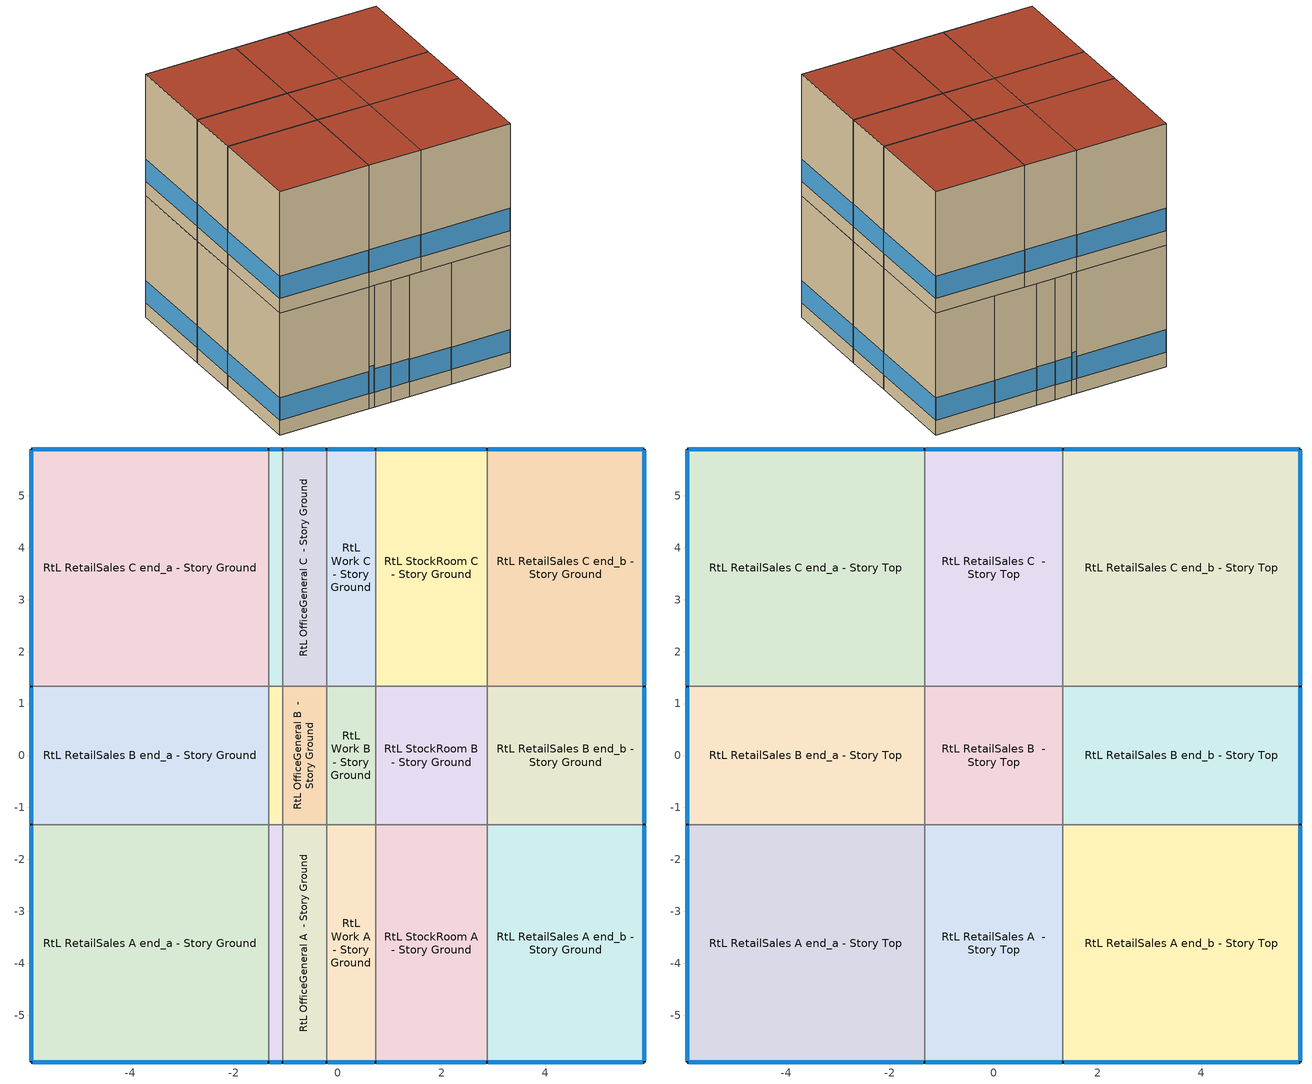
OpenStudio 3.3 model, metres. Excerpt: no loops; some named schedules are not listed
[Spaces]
RtL RetailSales A end_a - Story Ground
 floor ground (Foundation F 126 Perim 914 Area 209): -5.9,-5.9 -5.9,-1.33 -1.33,-1.33 -1.33,-5.9 z0
 wall outside: -5.9,-1.33 -5.9,-5.9 -1.33,-5.9 z0:6.25
 wall to RtL RetailSales B end_a - Story Ground: -1.33,-1.33 -5.9,-1.33 z0:6.25
 wall to RtL Kitchen A  - Story Ground: -1.33,-5.9 -1.33,-1.33 z0:6.25
 window: -5.9,-1.36 -5.9,-5.88 / -5.88,-5.9 -1.36,-5.9 z0.76:1.9
 ceiling adiabatic (DEER Uncarpeted 4in Slab Floor): -1.33,-5.9 -1.33,-1.33 -5.9,-1.33 -5.9,-5.9 z6.25
RtL RetailSales B end_a - Story Ground
 floor ground (Foundation F 126 Perim 266 Area 1217): -5.9,-1.33 -5.9,1.33 -1.33,1.33 -1.33,-1.33 z0
 wall outside: -5.9,1.33 -5.9,-1.33 z0:6.25
 wall to RtL RetailSales C end_a - Story Ground: -1.33,1.33 -5.9,1.33 z0:6.25
 wall to RtL Kitchen B  - Story Ground: -1.33,-1.33 -1.33,1.33 z0:6.25
 window: -5.9,1.31 -5.9,-1.31 z0.76:1.91
 ceiling adiabatic (DEER Uncarpeted 4in Slab Floor): -1.33,-1.33 -1.33,1.33 -5.9,1.33 -5.9,-1.33 z6.25
RtL RetailSales C end_a - Story Ground
 floor ground (Foundation F 126 Perim 914 Area 209): -5.9,1.33 -5.9,5.9 -1.33,5.9 -1.33,1.33 z0
 wall outside: -1.33,5.9 -5.9,5.9 -5.9,1.33 z0:6.25
 wall to RtL Kitchen C  - Story Ground: -1.33,1.33 -1.33,5.9 z0:6.25
 window: -5.9,5.88 -5.9,1.36 / -1.36,5.9 -5.88,5.9 z0.76:1.9
 ceiling adiabatic (DEER Uncarpeted 4in Slab Floor): -1.33,1.33 -1.33,5.9 -5.9,5.9 -5.9,1.33 z6.25
RtL Kitchen A  - Story Ground
 floor ground (Foundation F 126 Perim 027 Area 122): -1.33,-5.9 -1.33,-1.33 -1.06,-1.33 -1.06,-5.9 z0
 wall outside: -1.33,-5.9 -1.06,-5.9 z0:6.25
 wall to RtL Kitchen B  - Story Ground: -1.06,-1.33 -1.33,-1.33 z0:6.25
 wall to RtL OfficeGeneral A  - Story Ground: -1.06,-5.9 -1.06,-1.33 z0:6.25
 window: -1.31,-5.9 -1.09,-5.9 z0.76:2.15
 ceiling adiabatic (DEER Uncarpeted 4in Slab Floor): -1.06,-5.9 -1.06,-1.33 -1.33,-1.33 -1.33,-5.9 z6.25
RtL Kitchen B  - Story Ground
 floor ground (Foundation F 126 Perim 00 Area 071): -1.33,-1.33 -1.33,1.33 -1.06,1.33 -1.06,-1.33 z0
 wall to RtL Kitchen C  - Story Ground: -1.06,1.33 -1.33,1.33 z0:6.25
 wall to RtL OfficeGeneral B  - Story Ground: -1.06,-1.33 -1.06,1.33 z0:6.25
 ceiling adiabatic (DEER Uncarpeted 4in Slab Floor): -1.06,-1.33 -1.06,1.33 -1.33,1.33 -1.33,-1.33 z6.25
RtL Kitchen C  - Story Ground
 floor ground (Foundation F 126 Perim 027 Area 122): -1.33,1.33 -1.33,5.9 -1.06,5.9 -1.06,1.33 z0
 wall outside: -1.06,5.9 -1.33,5.9 z0:6.25
 wall to RtL OfficeGeneral C  - Story Ground: -1.06,1.33 -1.06,5.9 z0:6.25
 window: -1.09,5.9 -1.31,5.9 z0.76:2.15
 ceiling adiabatic (DEER Uncarpeted 4in Slab Floor): -1.06,1.33 -1.06,5.9 -1.33,5.9 -1.33,1.33 z6.25
RtL OfficeGeneral A  - Story Ground
 floor ground (Foundation F 126 Perim 085 Area 387): -1.06,-5.9 -1.06,-1.33 -0.22,-1.33 -0.22,-5.9 z0
 wall outside: -1.06,-5.9 -0.22,-5.9 z0:6.25
 wall to RtL OfficeGeneral B  - Story Ground: -0.22,-1.33 -1.06,-1.33 z0:6.25
 wall to RtL Work A  - Story Ground: -0.22,-5.9 -0.22,-1.33 z0:6.25
 window: -1.04,-5.9 -0.24,-5.9 z0.76:1.96
 ceiling adiabatic (DEER Uncarpeted 4in Slab Floor): -0.22,-5.9 -0.22,-1.33 -1.06,-1.33 -1.06,-5.9 z6.25
RtL OfficeGeneral B  - Story Ground
 floor ground (Foundation F 126 Perim 00 Area 226): -1.06,-1.33 -1.06,1.33 -0.22,1.33 -0.22,-1.33 z0
 wall to RtL OfficeGeneral C  - Story Ground: -0.22,1.33 -1.06,1.33 z0:6.25
 wall to RtL Work B  - Story Ground: -0.22,-1.33 -0.22,1.33 z0:6.25
 ceiling adiabatic (DEER Uncarpeted 4in Slab Floor): -0.22,-1.33 -0.22,1.33 -1.06,1.33 -1.06,-1.33 z6.25
RtL OfficeGeneral C  - Story Ground
 floor ground (Foundation F 126 Perim 085 Area 387): -1.06,1.33 -1.06,5.9 -0.22,5.9 -0.22,1.33 z0
 wall outside: -0.22,5.9 -1.06,5.9 z0:6.25
 wall to RtL Work C  - Story Ground: -0.22,1.33 -0.22,5.9 z0:6.25
 window: -0.24,5.9 -1.04,5.9 z0.76:1.96
 ceiling adiabatic (DEER Uncarpeted 4in Slab Floor): -0.22,1.33 -0.22,5.9 -1.06,5.9 -1.06,1.33 z6.25
RtL Work A  - Story Ground
 floor ground (Foundation F 126 Perim 094 Area 432): -0.22,-5.9 -0.22,-1.33 0.73,-1.33 0.73,-5.9 z0
 wall outside: -0.22,-5.9 0.73,-5.9 z0:6.25
 wall to RtL Work B  - Story Ground: 0.73,-1.33 -0.22,-1.33 z0:6.25
 wall to RtL StockRoom A  - Story Ground: 0.73,-5.9 0.73,-1.33 z0:6.25
 window: -0.19,-5.9 0.7,-5.9 z0.76:1.95
 ceiling adiabatic (DEER Uncarpeted 4in Slab Floor): 0.73,-5.9 0.73,-1.33 -0.22,-1.33 -0.22,-5.9 z6.25
RtL Work B  - Story Ground
 floor ground (Foundation F 126 Perim 00 Area 251): -0.22,-1.33 -0.22,1.33 0.73,1.33 0.73,-1.33 z0
 wall to RtL Work C  - Story Ground: 0.73,1.33 -0.22,1.33 z0:6.25
 wall to RtL StockRoom B  - Story Ground: 0.73,-1.33 0.73,1.33 z0:6.25
 ceiling adiabatic (DEER Uncarpeted 4in Slab Floor): 0.73,-1.33 0.73,1.33 -0.22,1.33 -0.22,-1.33 z6.25
RtL Work C  - Story Ground
 floor ground (Foundation F 126 Perim 094 Area 432): -0.22,1.33 -0.22,5.9 0.73,5.9 0.73,1.33 z0
 wall outside: 0.73,5.9 -0.22,5.9 z0:6.25
 wall to RtL StockRoom C  - Story Ground: 0.73,1.33 0.73,5.9 z0:6.25
 window: 0.7,5.9 -0.19,5.9 z0.76:1.95
 ceiling adiabatic (DEER Uncarpeted 4in Slab Floor): 0.73,1.33 0.73,5.9 -0.22,5.9 -0.22,1.33 z6.25
RtL StockRoom A  - Story Ground
 floor ground (Foundation F 126 Perim 215 Area 982): 0.73,-5.9 0.73,-1.33 2.88,-1.33 2.88,-5.9 z0
 wall outside: 0.73,-5.9 2.88,-5.9 z0:6.25
 wall to RtL StockRoom B  - Story Ground: 2.88,-1.33 0.73,-1.33 z0:6.25
 wall to RtL RetailSales A end_b - Story Ground: 2.88,-5.9 2.88,-1.33 z0:6.25
 window: 0.75,-5.9 2.85,-5.9 z0.76:1.91
 ceiling adiabatic (DEER Uncarpeted 4in Slab Floor): 2.88,-5.9 2.88,-1.33 0.73,-1.33 0.73,-5.9 z6.25
RtL StockRoom B  - Story Ground
 floor ground (Foundation F 126 Perim 00 Area 572): 0.73,-1.33 0.73,1.33 2.88,1.33 2.88,-1.33 z0
 wall to RtL StockRoom C  - Story Ground: 2.88,1.33 0.73,1.33 z0:6.25
 wall to RtL RetailSales B end_b - Story Ground: 2.88,-1.33 2.88,1.33 z0:6.25
 ceiling adiabatic (DEER Uncarpeted 4in Slab Floor): 2.88,-1.33 2.88,1.33 0.73,1.33 0.73,-1.33 z6.25
RtL StockRoom C  - Story Ground
 floor ground (Foundation F 126 Perim 215 Area 982): 0.73,1.33 0.73,5.9 2.88,5.9 2.88,1.33 z0
 wall outside: 2.88,5.9 0.73,5.9 z0:6.25
 wall to RtL RetailSales C end_b - Story Ground: 2.88,1.33 2.88,5.9 z0:6.25
 window: 2.85,5.9 0.75,5.9 z0.76:1.91
 ceiling adiabatic (DEER Uncarpeted 4in Slab Floor): 2.88,1.33 2.88,5.9 0.73,5.9 0.73,1.33 z6.25
RtL RetailSales A end_b - Story Ground
 floor ground (Foundation F 126 Perim 76 Area 1383): 2.88,-5.9 2.88,-1.33 5.9,-1.33 5.9,-5.9 z0
 wall outside: 2.88,-5.9 5.9,-5.9 5.9,-1.33 z0:6.25
 wall to RtL RetailSales B end_b - Story Ground: 5.9,-1.33 2.88,-1.33 z0:6.25
 window: 2.9,-5.9 5.88,-5.9 z0.76:1.91; 5.9,-5.88 5.9,-1.36 z0.76:1.9
 ceiling adiabatic (DEER Uncarpeted 4in Slab Floor): 5.9,-5.9 5.9,-1.33 2.88,-1.33 2.88,-5.9 z6.25
RtL RetailSales B end_b - Story Ground
 floor ground (Foundation F 126 Perim 266 Area 805): 2.88,-1.33 2.88,1.33 5.9,1.33 5.9,-1.33 z0
 wall outside: 5.9,-1.33 5.9,1.33 z0:6.25
 wall to RtL RetailSales C end_b - Story Ground: 5.9,1.33 2.88,1.33 z0:6.25
 window: 5.9,-1.31 5.9,1.31 z0.76:1.91
 ceiling adiabatic (DEER Uncarpeted 4in Slab Floor): 5.9,-1.33 5.9,1.33 2.88,1.33 2.88,-1.33 z6.25
RtL RetailSales C end_b - Story Ground
 floor ground (Foundation F 126 Perim 76 Area 1383): 2.88,1.33 2.88,5.9 5.9,5.9 5.9,1.33 z0
 wall outside: 5.9,1.33 5.9,5.9 2.88,5.9 z0:6.25
 window: 5.88,5.9 2.9,5.9 z0.76:1.91; 5.9,1.36 5.9,5.88 z0.76:1.9
 ceiling adiabatic (DEER Uncarpeted 4in Slab Floor): 5.9,1.33 5.9,5.9 2.88,5.9 2.88,1.33 z6.25
RtL RetailSales A end_a - Story Top
 floor adiabatic (DEER Uncarpeted 4in Slab Floor): -5.9,-5.9 -5.9,-1.33 -1.33,-1.33 -1.33,-5.9 z6.25
 wall outside: -5.9,-1.33 -5.9,-5.9 -1.33,-5.9 z6.25:12.5
 wall to RtL RetailSales B end_a - Story Top: -1.33,-1.33 -5.9,-1.33 z6.25:12.5
 wall to RtL RetailSales A  - Story Top: -1.33,-5.9 -1.33,-1.33 z6.25:12.5
 window: -5.9,-1.36 -5.9,-5.88 / -5.88,-5.9 -1.36,-5.9 z7.01:8.15
 roof outside: -1.33,-5.9 -1.33,-1.33 -5.9,-1.33 -5.9,-5.9 z12.5
RtL RetailSales B end_a - Story Top
 floor adiabatic (DEER Uncarpeted 4in Slab Floor): -5.9,-1.33 -5.9,1.33 -1.33,1.33 -1.33,-1.33 z6.25
 wall outside: -5.9,1.33 -5.9,-1.33 z6.25:12.5
 wall to RtL RetailSales C end_a - Story Top: -1.33,1.33 -5.9,1.33 z6.25:12.5
 wall to RtL RetailSales B  - Story Top: -1.33,-1.33 -1.33,1.33 z6.25:12.5
 window: -5.9,1.31 -5.9,-1.31 z7.01:8.16
 roof outside: -1.33,-1.33 -1.33,1.33 -5.9,1.33 -5.9,-1.33 z12.5
RtL RetailSales C end_a - Story Top
 floor adiabatic (DEER Uncarpeted 4in Slab Floor): -5.9,1.33 -5.9,5.9 -1.33,5.9 -1.33,1.33 z6.25
 wall outside: -1.33,5.9 -5.9,5.9 -5.9,1.33 z6.25:12.5
 wall to RtL RetailSales C  - Story Top: -1.33,1.33 -1.33,5.9 z6.25:12.5
 window: -5.9,5.88 -5.9,1.36 / -1.36,5.9 -5.88,5.9 z7.01:8.15
 roof outside: -1.33,1.33 -1.33,5.9 -5.9,5.9 -5.9,1.33 z12.5
RtL RetailSales A  - Story Top
 floor adiabatic (DEER Uncarpeted 4in Slab Floor): -1.33,-5.9 -1.33,-1.33 1.33,-1.33 1.33,-5.9 z6.25
 wall outside: -1.33,-5.9 1.33,-5.9 z6.25:12.5
 wall to RtL RetailSales B  - Story Top: 1.33,-1.33 -1.33,-1.33 z6.25:12.5
 wall to RtL RetailSales A end_b - Story Top: 1.33,-5.9 1.33,-1.33 z6.25:12.5
 window: -1.31,-5.9 1.31,-5.9 z7.01:8.16
 roof outside: 1.33,-5.9 1.33,-1.33 -1.33,-1.33 -1.33,-5.9 z12.5
RtL RetailSales B  - Story Top
 floor adiabatic (DEER Uncarpeted 4in Slab Floor): -1.33,-1.33 -1.33,1.33 1.33,1.33 1.33,-1.33 z6.25
 wall to RtL RetailSales C  - Story Top: 1.33,1.33 -1.33,1.33 z6.25:12.5
 wall to RtL RetailSales B end_b - Story Top: 1.33,-1.33 1.33,1.33 z6.25:12.5
 roof outside: 1.33,-1.33 1.33,1.33 -1.33,1.33 -1.33,-1.33 z12.5
RtL RetailSales C  - Story Top
 floor adiabatic (DEER Uncarpeted 4in Slab Floor): -1.33,1.33 -1.33,5.9 1.33,5.9 1.33,1.33 z6.25
 wall outside: 1.33,5.9 -1.33,5.9 z6.25:12.5
 wall to RtL RetailSales C end_b - Story Top: 1.33,1.33 1.33,5.9 z6.25:12.5
 window: 1.31,5.9 -1.31,5.9 z7.01:8.16
 roof outside: 1.33,1.33 1.33,5.9 -1.33,5.9 -1.33,1.33 z12.5
RtL RetailSales A end_b - Story Top
 floor adiabatic (DEER Uncarpeted 4in Slab Floor): 1.33,-5.9 1.33,-1.33 5.9,-1.33 5.9,-5.9 z6.25
 wall outside: 1.33,-5.9 5.9,-5.9 5.9,-1.33 z6.25:12.5
 wall to RtL RetailSales B end_b - Story Top: 5.9,-1.33 1.33,-1.33 z6.25:12.5
 window: 5.9,-5.88 5.9,-1.36 / 1.36,-5.9 5.88,-5.9 z7.01:8.15
 roof outside: 5.9,-5.9 5.9,-1.33 1.33,-1.33 1.33,-5.9 z12.5
RtL RetailSales B end_b - Story Top
 floor adiabatic (DEER Uncarpeted 4in Slab Floor): 1.33,-1.33 1.33,1.33 5.9,1.33 5.9,-1.33 z6.25
 wall outside: 5.9,-1.33 5.9,1.33 z6.25:12.5
 wall to RtL RetailSales C end_b - Story Top: 5.9,1.33 1.33,1.33 z6.25:12.5
 window: 5.9,-1.31 5.9,1.31 z7.01:8.16
 roof outside: 5.9,-1.33 5.9,1.33 1.33,1.33 1.33,-1.33 z12.5
RtL RetailSales C end_b - Story Top
 floor adiabatic (DEER Uncarpeted 4in Slab Floor): 1.33,1.33 1.33,5.9 5.9,5.9 5.9,1.33 z6.25
 wall outside: 5.9,1.33 5.9,5.9 1.33,5.9 z6.25:12.5
 window: 5.88,5.9 1.36,5.9 / 5.9,1.36 5.9,5.88 z7.01:8.15
 roof outside: 5.9,1.33 5.9,5.9 1.33,5.9 1.33,1.33 z12.5
[Site]
Fullerton Municipal_CA_USA: Latitude {deg}=33.87; Longitude {deg}=-117.98; Time Zone {hr}=-8; Elevation {m}=29; Terrain=City
[Site:WaterMainsTemperature]
Calculation Method=Correlation; Annual Average Outdoor Air Temperature {C}=19.1133; Maximum Difference In Monthly Average Outdoor Air Temperatures {deltaC}=11.61
[SizingPeriod:DesignDay] Daily Dry-Bulb Temperature Range {deltaC}=10.7; Barometric Pressure {Pa}=100977; Wind Speed {m/s}=3; Wind Direction {deg}=200; Sky Clearness=0; Rain Indicator=No; Snow Indicator=No; Day of Month=21; Month=8; Day Type=SummerDesignDay; Daylight Saving Time Indicator=No; Dry-Bulb Temperature Range Modifier Type=DefaultMultipliers; Solar Model Indicator=ASHRAETau; ASHRAE Clear Sky Optical Depth for Beam Irradiance=0.361; ASHRAE Clear Sky Optical Depth for Diffuse Irradiance=2.428
Name | Maximum Dry-Bulb Temperature {C} | Humidity Condition Type | Wetbulb or DewPoint at Maximum Dry-Bulb {C}
Fullerton Municipal Ann Clg .4% Condns DB=>MWB 1 | 34.1 | Wetbulb | 19.4
Fullerton Municipal Ann Clg .4% Condns WB=>MDB 1 | 30.3 | Wetbulb | 22.4
Fullerton Municipal Ann Clg 1% Condns DB=>MWB 1 | 32.6 | Wetbulb | 19.3
Fullerton Municipal Ann Clg 2% Condns DP=>MDB 1 | 23.9 | Dewpoint | 17.9
[ClimateZones]
Climate Zone Institution Name 1=CEC; Climate Zone Document Name 1=California Climate Zone Descriptions; Climate Zone Document Year 1=1995; Climate Zone Value 1=8
[Building]
ComStock DEER Pre-1975|RtL: Default Construction Set=ComStock DEER Pre-1975 - RtL - CEC T24-CEC8; Default Schedule Set=Building Default Schedule Set; Standards Building Type=RtL
[Site:GroundTemperature:FCfactorMethod]
January Ground Temperature {C}=18.9; February Ground Temperature {C}=14.6; March Ground Temperature {C}=13.3; April Ground Temperature {C}=13.7; May Ground Temperature {C}=14.6; June Ground Temperature {C}=14.8; July Ground Temperature {C}=15.3; August Ground Temperature {C}=18; September Ground Temperature {C}=19.9; October Ground Temperature {C}=21.8; November Ground Temperature {C}=22.3; December Ground Temperature {C}=22.2
[Construction:FfactorGroundFloor] F-Factor {W/m-K}=1.26344
Name | Area {m2} | PerimeterExposed {m}
Foundation F 126 Perim 094 Area 432 | 4.31731 | 0.944294
Foundation F 126 Perim 085 Area 387 | 3.87479 | 0.847504
Foundation F 126 Perim 027 Area 122 | 1.21964 | 0.266763
Foundation F 126 Perim 76 Area 1383 | 13.835 | 7.59802
Foundation F 126 Perim 266 Area 1217 | 12.1654 | 2.66085
Foundation F 126 Perim 00 Area 071 | 0.709817 | 0
Foundation F 126 Perim 914 Area 209 | 20.9032 | 9.144
Foundation F 126 Perim 215 Area 982 | 9.82188 | 2.14827
Foundation F 126 Perim 00 Area 572 | 5.71623 | 0
Foundation F 126 Perim 266 Area 805 | 8.05181 | 2.66085
Foundation F 126 Perim 00 Area 226 | 2.25508 | 0
Foundation F 126 Perim 00 Area 251 | 2.51263 | 0
[DefaultConstructionSet]
ComStock DEER Pre-1975 - RtL - CEC T24-CEC8: Default Exterior Surface Constructions=Default Surface Constructions 1; Default Interior Surface Constructions=Default Surface Constructions 2; Default Ground Contact Surface Constructions=Default Surface Constructions 3; Default Exterior SubSurface Constructions=Default Sub Surface Constructions 1; Default Interior SubSurface Constructions=Default Sub Surface Constructions 2; Interior Partition Construction=Typical Interior Partition
[DefaultSurfaceConstructions]
Name | Floor Construction | Wall Construction | Roof Ceiling Construction
Default Surface Constructions 1 | DEER Uncarpeted 6in Slab Floor | DEER Insulated Wood Framed Exterior Wall R-8.03 | DEER Metal Framed Roof R-15.77
Default Surface Constructions 2 | DEER Uncarpeted 4in Slab Floor | Typical Interior Wall | DEER Uncarpeted 4in Slab Floor
Default Surface Constructions 3 | DEER Carpeted 6in Slab Floor | Typical Uninsulated Basement Mass Wall
[Construction]
DEER Uncarpeted 6in Slab Floor: Typical Insulation R-1.73, 6 in. Normalweight Concrete Floor
DEER Metal Framed Roof R-15.77: Roof Membrane, Typical Insulation R-15.27, Metal Roof Surface
DEER Uncarpeted 4in Slab Floor: Typical Insulation R-6.53, 4 in. Normalweight Concrete Floor
Typical Interior Wall: G01 13mm gypsum board, G01 13mm gypsum board
DEER Carpeted 6in Slab Floor: 6 in. Normalweight Concrete Floor, Typical Carpet Pad
Typical Uninsulated Basement Mass Wall: 8 in. Concrete Block Basement Wall
DEER Metal Framed Window SHGC 0.82: Simple Glazing SHGC 0.82
DEER Metal Framed Window SHGC 0.82 1: Simple Glazing SHGC 0.82 1
Typical Uninsulated Swinging Door: Typical Insulation R-6.53
U 0.98 SHGC 0.68 Sgl Ref-B-H Clr 6mm: REF B CLEAR HI 6MM
Typical Insulated Metal Door: F08 Metal surface, Typical Insulation R-6.53
DEER Skylight U-1.31 SHGC 0.61: Simple Glazing U-1.23 SHGC 0.61
Typical Interior Window: Clear 3mm
Typical Interior Door; Typical Interior Partition: G05 25mm wood
DEER Insulated Wood Framed Exterior Wall R-8.03: 25mm Stucco, 5/8 in. Gypsum Board, Typical Insulation R-6.53, 5/8 in. Gypsum Board
[Material:NoMass] Roughness=Smooth; Thermal Absorptance=0.9; Solar Absorptance=0.7
Name | Thermal Resistance {m2-K/W} | Visible Absorptance
Typical Insulation R-1.73 | 0.305336 | 0.7
Typical Insulation R-15.27 | 2.68843 | 0.7
Typical Insulation R-6.53 | 1.14944 | 0.7
Typical Carpet Pad | 0.21648 | 0.8
[Material] Thermal Absorptance=0.9
Name | Roughness | Thickness {m} | Conductivity {W/m-K} | Density {kg/m3} | Specific Heat {J/kg-K} | Solar Absorptance | Visible Absorptance
6 in. Normalweight Concrete Floor | MediumRough | 0.1524 | 2.31 | 2322 | 832 | 0.7 | 0.7
Roof Membrane | VeryRough | 0.0095 | 0.16 | 1121.29 | 1460 | 0.7 | 0.7
Metal Roof Surface; F08 Metal surface | Smooth | 0.0008 | 45.28 | 7824 | 500 | 0.7 | 0.7
4 in. Normalweight Concrete Floor | MediumRough | 0.1016 | 2.31 | 2322 | 832 | 0.7 | 0.7
G01 13mm gypsum board | Smooth | 0.0127 | 0.160031 | 800.001 | 1090.73 | 0.7 | 0.5
8 in. Concrete Block Basement Wall | MediumRough | 0.2032 | 1.326 | 1842 | 912 | 0.7 | 0.7
G05 25mm wood | MediumSmooth | 0.0254 | 0.15 | 608 | 1630 | 0.5 | 0.5
25mm Stucco | Smooth | 0.0254 | 0.72 | 1856 | 840 | 0.7 | 0.7
5/8 in. Gypsum Board | MediumSmooth | 0.0159 | 0.16 | 800 | 1090 | 0.7 | 0.7
[DefaultSubSurfaceConstructions]
Name | Fixed Window Construction | Operable Window Construction | Door Construction | Glass Door Construction | Overhead Door Construction | Skylight Construction | Tubular Daylight Dome Construction | Tubular Daylight Diffuser Construction
Default Sub Surface Constructions 1 | DEER Metal Framed Window SHGC 0.82 | DEER Metal Framed Window SHGC 0.82 1 | Typical Uninsulated Swinging Door | U 0.98 SHGC 0.68 Sgl Ref-B-H Clr 6mm | Typical Insulated Metal Door | DEER Skylight U-1.31 SHGC 0.61 | Typical Interior Window | Typical Interior Window
Default Sub Surface Constructions 2 | Typical Interior Window | Typical Interior Window | Typical Interior Door
[WindowMaterial:SimpleGlazingSystem] Visible Transmittance=0.25
Name | U-Factor {W/m2-K} | Solar Heat Gain Coefficient
Simple Glazing SHGC 0.82; Simple Glazing SHGC 0.82 1 | 6.98426 | 0.82
Simple Glazing U-1.23 SHGC 0.61 | 7 | 0.61
[WindowMaterial:Glazing] Optical Data Type=SpectralAverage; Infrared Transmittance at Normal Incidence=0; Front Side Infrared Hemispherical Emissivity=0.84; Conductivity {W/m-K}=0.9; Dirt Correction Factor for Solar and Visible Transmittance=1; Solar Diffusing=No
Name | Thickness {m} | Solar Transmittance at Normal Incidence | Front Side Solar Reflectance at Normal Incidence | Back Side Solar Reflectance at Normal Incidence | Visible Transmittance at Normal Incidence | Front Side Visible Reflectance at Normal Incidence | Back Side Visible Reflectance at Normal Incidence | Back Side Infrared Hemispherical Emissivity
REF B CLEAR HI 6MM | 0.006 | 0.24 | 0.16 | 0.32 | 0.3 | 0.16 | 0.29 | 0.6
Clear 3mm | 0.003 | 0.837 | 0.075 | 0.075 | 0.898 | 0.081 | 0.081 | 0.84
[SpaceType] Standards Building Type=RtL
Name | Default Schedule Set | Design Specification Outdoor Air Object | Standards Space Type
RtL Kitchen - ComStock DEER Pre-1975 | RtL Kitchen Schedule Set | RtL Kitchen Ventilation | Kitchen
RtL OfficeGeneral - ComStock DEER Pre-1975 | RtL OfficeGeneral Schedule Set | RtL OfficeGeneral Ventilation | OfficeGeneral
RtL Work - ComStock DEER Pre-1975 | RtL Work Schedule Set | RtL Work Ventilation | Work
RtL StockRoom - ComStock DEER Pre-1975 | RtL StockRoom Schedule Set | RtL StockRoom Ventilation | StockRoom
RtL RetailSales - ComStock DEER Pre-1975 | RtL RetailSales Schedule Set | RtL RetailSales Ventilation | RetailSales
[BuildingStory] Nominal Floor to Floor Height {m}=6.2484
Name | Nominal Z Coordinate {m}
Story Ground | 0
Story Top | 6.2484
[Space]
Name | Space Type | Building Story | Thermal Zone
RtL RetailSales A end_a - Story Ground | RtL RetailSales - ComStock DEER Pre-1975 | Story Ground | Zone RtL RetailSales A end_a - Story Ground
RtL RetailSales B end_a - Story Ground | RtL RetailSales - ComStock DEER Pre-1975 | Story Ground | Zone RtL RetailSales B end_a - Story Ground
RtL RetailSales C end_a - Story Ground | RtL RetailSales - ComStock DEER Pre-1975 | Story Ground | Zone RtL RetailSales C end_a - Story Ground
RtL Kitchen A  - Story Ground | RtL Kitchen - ComStock DEER Pre-1975 | Story Ground | Zone RtL Kitchen A  - Story Ground
RtL Kitchen B  - Story Ground | RtL Kitchen - ComStock DEER Pre-1975 | Story Ground | Zone RtL Kitchen B  - Story Ground
RtL Kitchen C  - Story Ground | RtL Kitchen - ComStock DEER Pre-1975 | Story Ground | Zone RtL Kitchen C  - Story Ground
RtL OfficeGeneral A  - Story Ground | RtL OfficeGeneral - ComStock DEER Pre-1975 | Story Ground | Zone RtL OfficeGeneral A  - Story Ground
RtL OfficeGeneral B  - Story Ground | RtL OfficeGeneral - ComStock DEER Pre-1975 | Story Ground | Zone RtL OfficeGeneral B  - Story Ground
RtL OfficeGeneral C  - Story Ground | RtL OfficeGeneral - ComStock DEER Pre-1975 | Story Ground | Zone RtL OfficeGeneral C  - Story Ground
RtL Work A  - Story Ground | RtL Work - ComStock DEER Pre-1975 | Story Ground | Zone RtL Work A  - Story Ground
RtL Work B  - Story Ground | RtL Work - ComStock DEER Pre-1975 | Story Ground | Zone RtL Work B  - Story Ground
RtL Work C  - Story Ground | RtL Work - ComStock DEER Pre-1975 | Story Ground | Zone RtL Work C  - Story Ground
RtL StockRoom A  - Story Ground | RtL StockRoom - ComStock DEER Pre-1975 | Story Ground | Zone RtL StockRoom A  - Story Ground
RtL StockRoom B  - Story Ground | RtL StockRoom - ComStock DEER Pre-1975 | Story Ground | Zone RtL StockRoom B  - Story Ground
RtL StockRoom C  - Story Ground | RtL StockRoom - ComStock DEER Pre-1975 | Story Ground | Zone RtL StockRoom C  - Story Ground
RtL RetailSales A end_b - Story Ground | RtL RetailSales - ComStock DEER Pre-1975 | Story Ground | Zone RtL RetailSales A end_b - Story Ground
RtL RetailSales B end_b - Story Ground | RtL RetailSales - ComStock DEER Pre-1975 | Story Ground | Zone RtL RetailSales B end_b - Story Ground
RtL RetailSales C end_b - Story Ground | RtL RetailSales - ComStock DEER Pre-1975 | Story Ground | Zone RtL RetailSales C end_b - Story Ground
RtL RetailSales A end_a - Story Top | RtL RetailSales - ComStock DEER Pre-1975 | Story Top | Zone RtL RetailSales A end_a - Story Top
RtL RetailSales B end_a - Story Top | RtL RetailSales - ComStock DEER Pre-1975 | Story Top | Zone RtL RetailSales B end_a - Story Top
RtL RetailSales C end_a - Story Top | RtL RetailSales - ComStock DEER Pre-1975 | Story Top | Zone RtL RetailSales C end_a - Story Top
RtL RetailSales A  - Story Top | RtL RetailSales - ComStock DEER Pre-1975 | Story Top | Zone RtL RetailSales A  - Story Top
RtL RetailSales B  - Story Top | RtL RetailSales - ComStock DEER Pre-1975 | Story Top | Zone RtL RetailSales B  - Story Top
RtL RetailSales C  - Story Top | RtL RetailSales - ComStock DEER Pre-1975 | Story Top | Zone RtL RetailSales C  - Story Top
RtL RetailSales A end_b - Story Top | RtL RetailSales - ComStock DEER Pre-1975 | Story Top | Zone RtL RetailSales A end_b - Story Top
RtL RetailSales B end_b - Story Top | RtL RetailSales - ComStock DEER Pre-1975 | Story Top | Zone RtL RetailSales B end_b - Story Top
RtL RetailSales C end_b - Story Top | RtL RetailSales - ComStock DEER Pre-1975 | Story Top | Zone RtL RetailSales C end_b - Story Top
[ThermalZone] Multiplier=1; Use Ideal Air Loads=No
Name | Thermostat
Zone RtL RetailSales A end_a - Story Ground | RtL RetailSales - ComStock DEER Pre-1975 Thermostat 1
Zone RtL RetailSales B end_a - Story Ground | RtL RetailSales - ComStock DEER Pre-1975 Thermostat 6
Zone RtL RetailSales C end_a - Story Ground | RtL RetailSales - ComStock DEER Pre-1975 Thermostat 11
Zone RtL Kitchen A  - Story Ground | RtL Kitchen - ComStock DEER Pre-1975 Thermostat
Zone RtL Kitchen B  - Story Ground | RtL Kitchen - ComStock DEER Pre-1975 Thermostat 1
Zone RtL Kitchen C  - Story Ground | RtL Kitchen - ComStock DEER Pre-1975 Thermostat 2
Zone RtL OfficeGeneral A  - Story Ground | RtL OfficeGeneral - ComStock DEER Pre-1975 Thermostat
Zone RtL OfficeGeneral B  - Story Ground | RtL OfficeGeneral - ComStock DEER Pre-1975 Thermostat 1
Zone RtL OfficeGeneral C  - Story Ground | RtL OfficeGeneral - ComStock DEER Pre-1975 Thermostat 2
Zone RtL Work A  - Story Ground | RtL Work - ComStock DEER Pre-1975 Thermostat
Zone RtL Work B  - Story Ground | RtL Work - ComStock DEER Pre-1975 Thermostat 1
Zone RtL Work C  - Story Ground | RtL Work - ComStock DEER Pre-1975 Thermostat 2
Zone RtL StockRoom A  - Story Ground | RtL StockRoom - ComStock DEER Pre-1975 Thermostat
Zone RtL StockRoom B  - Story Ground | RtL StockRoom - ComStock DEER Pre-1975 Thermostat 1
Zone RtL StockRoom C  - Story Ground | RtL StockRoom - ComStock DEER Pre-1975 Thermostat 2
Zone RtL RetailSales A end_b - Story Ground | RtL RetailSales - ComStock DEER Pre-1975 Thermostat 3
Zone RtL RetailSales B end_b - Story Ground | RtL RetailSales - ComStock DEER Pre-1975 Thermostat 8
Zone RtL RetailSales C end_b - Story Ground | RtL RetailSales - ComStock DEER Pre-1975 Thermostat 13
Zone RtL RetailSales A end_a - Story Top | RtL RetailSales - ComStock DEER Pre-1975 Thermostat 2
Zone RtL RetailSales B end_a - Story Top | RtL RetailSales - ComStock DEER Pre-1975 Thermostat 7
Zone RtL RetailSales C end_a - Story Top | RtL RetailSales - ComStock DEER Pre-1975 Thermostat 12
Zone RtL RetailSales A  - Story Top | RtL RetailSales - ComStock DEER Pre-1975 Thermostat
Zone RtL RetailSales B  - Story Top | RtL RetailSales - ComStock DEER Pre-1975 Thermostat 5
Zone RtL RetailSales C  - Story Top | RtL RetailSales - ComStock DEER Pre-1975 Thermostat 10
Zone RtL RetailSales A end_b - Story Top | RtL RetailSales - ComStock DEER Pre-1975 Thermostat 4
Zone RtL RetailSales B end_b - Story Top | RtL RetailSales - ComStock DEER Pre-1975 Thermostat 9
Zone RtL RetailSales C end_b - Story Top | RtL RetailSales - ComStock DEER Pre-1975 Thermostat 14
[People:Definition] Number of People Calculation Method=People/Area; Fraction Radiant=0.3
Name | People per Space Floor Area {person/m2}
RtL Kitchen People Definition | 0.0355209
RtL OfficeGeneral People Definition | 0.0473612
RtL RetailSales People Definition | 0.238959
RtL StockRoom People Definition | 0.0236806
RtL Work People Definition | 0.0721182
[People] Work Efficiency Schedule=Work Efficiency Schedule; Clothing Insulation Schedule=Clothing Schedule; Air Velocity Schedule=Air Velocity Schedule; Multiplier=1
Name | People Definition | Space or SpaceType
RtL Kitchen People | RtL Kitchen People Definition | RtL Kitchen - ComStock DEER Pre-1975
RtL OfficeGeneral People | RtL OfficeGeneral People Definition | RtL OfficeGeneral - ComStock DEER Pre-1975
RtL RetailSales People | RtL RetailSales People Definition | RtL RetailSales - ComStock DEER Pre-1975
RtL StockRoom People | RtL StockRoom People Definition | RtL StockRoom - ComStock DEER Pre-1975
RtL Work People | RtL Work People Definition | RtL Work - ComStock DEER Pre-1975
[Lights:Definition] Design Level Calculation Method=Watts/Area; Fraction Visible=0.2; Return Air Fraction=0
Name | Watts per Space Floor Area {W/m2} | Fraction Radiant
RtL Work - ComStock DEER Pre-1975 General Lights Definition; RtL StockRoom - ComStock DEER Pre-1975 General Lights Definition | 6.6746 | 0.465
RtL Kitchen - ComStock DEER Pre-1975 General Lights Definition | 7.49349 | 0.465
RtL Kitchen - ComStock DEER Pre-1975 Task Lights Definition | 8.69031 | 0.125
RtL OfficeGeneral - ComStock DEER Pre-1975 General Lights Definition | 5.31978 | 0.465
RtL OfficeGeneral - ComStock DEER Pre-1975 Wall Wash Lights Definition | 3.64317 | 0.125
RtL RetailSales - ComStock DEER Pre-1975 General Lights Definition | 5.97995 | 0.465
RtL RetailSales - ComStock DEER Pre-1975 Task Lights Definition | 3.42471 | 0.125
[ElectricEquipment:Definition]
Name | Design Level Calculation Method | Watts per Space Floor Area {W/m2} | Fraction Latent | Fraction Radiant | Fraction Lost | Design Level {W}
RtL Kitchen Elec Equip Definition | Watts/Area | 280.895 | 0 | 0.5 | 0.5
RtL OfficeGeneral Elec Equip Definition | Watts/Area | 18.5677 | 0 | 0.5 | 0
RtL RetailSales Elec Equip Definition | Watts/Area | 6.18925 | 0 | 0.5 | 0
RtL StockRoom Elec Equip Definition | Watts/Area | 2.4757 | 0 | 0.5 | 0
RtL Work Elec Equip Definition | Watts/Area | 12.3785 | 0 | 0.5 | 0
Elevator Lift Motor | EquipmentLevel |  | 0 | 0 | 1 | 16055
Elevator Fan | EquipmentLevel |  |  | 0.5 |  | 74.7252
Elevator Lights | EquipmentLevel |  |  | 0.5 |  | 88.9586
[ElectricEquipment]
Name | Electric Equipment Definition | Space or SpaceType | Schedule | Multiplier
RtL Kitchen Elec Equip | RtL Kitchen Elec Equip Definition | RtL Kitchen - ComStock DEER Pre-1975
RtL OfficeGeneral Elec Equip | RtL OfficeGeneral Elec Equip Definition | RtL OfficeGeneral - ComStock DEER Pre-1975
RtL RetailSales Elec Equip | RtL RetailSales Elec Equip Definition | RtL RetailSales - ComStock DEER Pre-1975
RtL StockRoom Elec Equip | RtL StockRoom Elec Equip Definition | RtL StockRoom - ComStock DEER Pre-1975
RtL Work Elec Equip | RtL Work Elec Equip Definition | RtL Work - ComStock DEER Pre-1975
1 Elevator Lift Motors | Elevator Lift Motor | RtL RetailSales C end_a - Story Ground | Elevator Schedule 1 | 1
1 Elevator Fans | Elevator Fan | RtL RetailSales C end_a - Story Ground | Elevator Schedule 3 | 1
1 Elevator Lights | Elevator Lights | RtL RetailSales C end_a - Story Ground | Elevator Schedule 2 | 1
[GasEquipment:Definition]
RtL Kitchen Gas Equip Definition: Design Level Calculation Method=Watts/Area; Watts per Space Floor Area {W/m2}=304.481; Fraction Latent=0.32; Fraction Radiant=0.05; Fraction Lost=0.63
[GasEquipment]
RtL Kitchen Gas Equip: Gas Equipment Definition=RtL Kitchen Gas Equip Definition; Space or SpaceType=RtL Kitchen - ComStock DEER Pre-1975
[DesignSpecification:OutdoorAir] Outdoor Air Method=Sum
Name | Outdoor Air Flow per Floor Area {m3/s-m2}
RtL Kitchen Ventilation | 0.000254
RtL OfficeGeneral Ventilation | 0.0004572
RtL RetailSales Ventilation | 0.001524
RtL StockRoom Ventilation | 0.000762
RtL Work Ventilation | 0.000508
[DefaultScheduleSet]
Name | Number of People Schedule | People Activity Level Schedule | Lighting Schedule | Electric Equipment Schedule | Gas Equipment Schedule | Infiltration Schedule | Hours of Operation Schedule
RtL Kitchen Schedule Set | D_RtL_OffGen_Occup_Yr | DEER Activity 132W/person | D17_RtL_OffGen_LF_Yr | D_RFF_Ktchn_Misc_Yr | D_RFF_Ktchn_Cook_Yr | D_RtL_All_C_Inf_Yr
RtL OfficeGeneral Schedule Set | D_RtL_OffGen_Occup_Yr | DEER Activity 132W/person | D17_RtL_OffGen_LF_Yr | D_RtL_OffGen_Misc_Yr |  | D_RtL_All_C_Inf_Yr
RtL RetailSales Schedule Set | D_RtL_Sales_Occup_Yr | DEER Activity 132W/person | D17_RtL_Sales_LF_Yr | D_RtL_Sales_Misc_Yr |  | D_RtL_All_C_Inf_Yr
RtL StockRoom Schedule Set | D_RtL_Stock_Occup_Yr | DEER Activity 220W/person | D17_RtL_Stock_LF_Yr | D_RtL_Stock_Misc_Yr |  | D_RtL_All_C_Inf_Yr
RtL Work Schedule Set | D_RtL_AutoShop_Occup_Yr | DEER Activity 132W/person | D17_RtL_Work_LF_Yr | D_RtL_AutoShop_Misc_Yr |  | D_RtL_All_C_Inf_Yr
Building Default Schedule Set |  |  |  |  |  |  | Building Hours of Operation NonResidential
[SpaceInfiltration:DesignFlowRate] Schedule=Always On Discrete; Design Flow Rate Calculation Method=Flow/ExteriorArea; Constant Term Coefficient=0; Temperature Term Coefficient=0; Velocity Term Coefficient=0.224; Velocity Squared Term Coefficient=0
Name | Space or SpaceType | Flow per Exterior Surface Area {m3/s-m2}
RtL Kitchen A  - Story Ground Infiltration | RtL Kitchen A  - Story Ground | 0.000193256
RtL Kitchen C  - Story Ground Infiltration | RtL Kitchen C  - Story Ground | 0.000193256
RtL OfficeGeneral A  - Story Ground Infiltration | RtL OfficeGeneral A  - Story Ground | 0.000193256
RtL OfficeGeneral C  - Story Ground Infiltration | RtL OfficeGeneral C  - Story Ground | 0.000193256
RtL RetailSales A  - Story Top Infiltration | RtL RetailSales A  - Story Top | 0.000111599
RtL RetailSales A end_a - Story Ground Infiltration | RtL RetailSales A end_a - Story Ground | 0.000193256
RtL RetailSales A end_a - Story Top Infiltration | RtL RetailSales A end_a - Story Top | 0.000141491
RtL RetailSales A end_b - Story Ground Infiltration | RtL RetailSales A end_b - Story Ground | 0.000193256
RtL RetailSales A end_b - Story Top Infiltration | RtL RetailSales A end_b - Story Top | 0.000141491
RtL RetailSales B end_a - Story Ground Infiltration | RtL RetailSales B end_a - Story Ground | 0.000193256
RtL RetailSales B end_a - Story Top Infiltration | RtL RetailSales B end_a - Story Top | 0.000111599
RtL RetailSales B end_b - Story Ground Infiltration | RtL RetailSales B end_b - Story Ground | 0.000193256
RtL RetailSales B end_b - Story Top Infiltration | RtL RetailSales B end_b - Story Top | 0.000111599
RtL RetailSales C  - Story Top Infiltration | RtL RetailSales C  - Story Top | 0.000111599
RtL RetailSales C end_a - Story Ground Infiltration | RtL RetailSales C end_a - Story Ground | 0.000193256
RtL RetailSales C end_a - Story Top Infiltration | RtL RetailSales C end_a - Story Top | 0.000141491
RtL RetailSales C end_b - Story Ground Infiltration | RtL RetailSales C end_b - Story Ground | 0.000193256
RtL RetailSales C end_b - Story Top Infiltration | RtL RetailSales C end_b - Story Top | 0.000141491
RtL StockRoom A  - Story Ground Infiltration | RtL StockRoom A  - Story Ground | 0.000193256
RtL StockRoom C  - Story Ground Infiltration | RtL StockRoom C  - Story Ground | 0.000193256
RtL Work A  - Story Ground Infiltration | RtL Work A  - Story Ground | 0.000193256
RtL Work C  - Story Ground Infiltration | RtL Work C  - Story Ground | 0.000193256
[Exterior:Lights:Definition]
Name | Design Level {W}
Parking Areas and Drives Def (W/ft^2) | 0.0364913
Building Facades Def (W/ft^2) | 0.25
Main Entries Def (W/ft) | 30
Other Doors Def (W/ft) | 25
[Exterior:Lights] Schedule=Always On Discrete; Control Option=AstronomicalClock
Name | Exterior Lights Definition | Multiplier
Parking Areas and Drives | Parking Areas and Drives Def (W/ft^2) | 4252.71
Building Facades | Building Facades Def (W/ft^2) | 3175.85
Main Entries | Main Entries Def (W/ft) | 8
Other Doors | Other Doors Def (W/ft) | 1.758
[ThermostatSetpoint:DualSetpoint] Heating Setpoint Temperature Schedule=D_RtL_All_HTemp_Yr; Cooling Setpoint Temperature Schedule=D_RtL_All_CTemp_Yr
RtL Kitchen - ComStock DEER Pre-1975 Thermostat; RtL Kitchen - ComStock DEER Pre-1975 Thermostat 1; RtL Kitchen - ComStock DEER Pre-1975 Thermostat 2; RtL OfficeGeneral - ComStock DEER Pre-1975 Thermostat; RtL OfficeGeneral - ComStock DEER Pre-1975 Thermostat 1; RtL OfficeGeneral - ComStock DEER Pre-1975 Thermostat 2; RtL RetailSales - ComStock DEER Pre-1975 Thermostat; RtL RetailSales - ComStock DEER Pre-1975 Thermostat 1; RtL RetailSales - ComStock DEER Pre-1975 Thermostat 2; RtL RetailSales - ComStock DEER Pre-1975 Thermostat 3; RtL RetailSales - ComStock DEER Pre-1975 Thermostat 4; RtL RetailSales - ComStock DEER Pre-1975 Thermostat 5; RtL RetailSales - ComStock DEER Pre-1975 Thermostat 6; RtL RetailSales - ComStock DEER Pre-1975 Thermostat 7; RtL RetailSales - ComStock DEER Pre-1975 Thermostat 8; RtL RetailSales - ComStock DEER Pre-1975 Thermostat 9; RtL RetailSales - ComStock DEER Pre-1975 Thermostat 10; RtL RetailSales - ComStock DEER Pre-1975 Thermostat 11; RtL RetailSales - ComStock DEER Pre-1975 Thermostat 12; RtL RetailSales - ComStock DEER Pre-1975 Thermostat 13; RtL RetailSales - ComStock DEER Pre-1975 Thermostat 14; RtL StockRoom - ComStock DEER Pre-1975 Thermostat; RtL StockRoom - ComStock DEER Pre-1975 Thermostat 1; RtL StockRoom - ComStock DEER Pre-1975 Thermostat 2; RtL Work - ComStock DEER Pre-1975 Thermostat; RtL Work - ComStock DEER Pre-1975 Thermostat 1; RtL Work - ComStock DEER Pre-1975 Thermostat 2
[Lights] Fraction Replaceable=1
Name | Lights Definition | Space or SpaceType
RtL Work - ComStock DEER Pre-1975 General Lighting | RtL Work - ComStock DEER Pre-1975 General Lights Definition | RtL Work - ComStock DEER Pre-1975
RtL Kitchen - ComStock DEER Pre-1975 General Lighting | RtL Kitchen - ComStock DEER Pre-1975 General Lights Definition | RtL Kitchen - ComStock DEER Pre-1975
RtL Kitchen - ComStock DEER Pre-1975 Task Lighting | RtL Kitchen - ComStock DEER Pre-1975 Task Lights Definition | RtL Kitchen - ComStock DEER Pre-1975
RtL OfficeGeneral - ComStock DEER Pre-1975 General Lighting | RtL OfficeGeneral - ComStock DEER Pre-1975 General Lights Definition | RtL OfficeGeneral - ComStock DEER Pre-1975
RtL OfficeGeneral - ComStock DEER Pre-1975 Wall Wash Lighting | RtL OfficeGeneral - ComStock DEER Pre-1975 Wall Wash Lights Definition | RtL OfficeGeneral - ComStock DEER Pre-1975
RtL StockRoom - ComStock DEER Pre-1975 General Lighting | RtL StockRoom - ComStock DEER Pre-1975 General Lights Definition | RtL StockRoom - ComStock DEER Pre-1975
RtL RetailSales - ComStock DEER Pre-1975 General Lighting | RtL RetailSales - ComStock DEER Pre-1975 General Lights Definition | RtL RetailSales - ComStock DEER Pre-1975
RtL RetailSales - ComStock DEER Pre-1975 Task Lighting | RtL RetailSales - ComStock DEER Pre-1975 Task Lights Definition | RtL RetailSales - ComStock DEER Pre-1975
[Schedule:Ruleset]
Name | Default Day Schedule | Summer Design Day Schedule | Winter Design Day Schedule
Clothing Schedule | Clothing Schedule Default Winter Clothes
Air Velocity Schedule | Air Velocity Schedule Default
Work Efficiency Schedule | Work Efficiency Schedule Default
D_RtL_OffGen_Occup_Yr | D_RtL_OffGen_Occup_Yr Default | D_RtL_OffGen_Occup_Yr Summer Design Day | D_RtL_OffGen_Occup_Yr Winter Design Day
DEER Activity 132W/person | DEER Activity 132W/person Default | DEER Activity 132W/person Summer Design Day | DEER Activity 132W/person Winter Design Day
D17_RtL_OffGen_LF_Yr | D17_RtL_OffGen_LF_Yr Default | D17_RtL_OffGen_LF_Yr Summer Design Day | D17_RtL_OffGen_LF_Yr Winter Design Day
D_RFF_Ktchn_Misc_Yr | D_RFF_Ktchn_Misc_Yr Default | D_RFF_Ktchn_Misc_Yr Summer Design Day | D_RFF_Ktchn_Misc_Yr Winter Design Day
D_RFF_Ktchn_Cook_Yr | D_RFF_Ktchn_Cook_Yr Default | D_RFF_Ktchn_Cook_Yr Summer Design Day | D_RFF_Ktchn_Cook_Yr Winter Design Day
D_RtL_All_C_Inf_Yr | D_RtL_All_C_Inf_Yr Default | D_RtL_All_C_Inf_Yr Summer Design Day | D_RtL_All_C_Inf_Yr Winter Design Day
D_RtL_OffGen_Misc_Yr | D_RtL_OffGen_Misc_Yr Default | D_RtL_OffGen_Misc_Yr Summer Design Day | D_RtL_OffGen_Misc_Yr Winter Design Day
D_RtL_Sales_Occup_Yr | D_RtL_Sales_Occup_Yr Default | D_RtL_Sales_Occup_Yr Summer Design Day | D_RtL_Sales_Occup_Yr Winter Design Day
D17_RtL_Sales_LF_Yr | D17_RtL_Sales_LF_Yr Default | D17_RtL_Sales_LF_Yr Summer Design Day | D17_RtL_Sales_LF_Yr Winter Design Day
D_RtL_Sales_Misc_Yr | D_RtL_Sales_Misc_Yr Default | D_RtL_Sales_Misc_Yr Summer Design Day | D_RtL_Sales_Misc_Yr Winter Design Day
D_RtL_Stock_Occup_Yr | D_RtL_Stock_Occup_Yr Default | D_RtL_Stock_Occup_Yr Summer Design Day | D_RtL_Stock_Occup_Yr Winter Design Day
DEER Activity 220W/person | DEER Activity 220W/person Default | DEER Activity 220W/person Summer Design Day | DEER Activity 220W/person Winter Design Day
D17_RtL_Stock_LF_Yr | D17_RtL_Stock_LF_Yr Default | D17_RtL_Stock_LF_Yr Summer Design Day | D17_RtL_Stock_LF_Yr Winter Design Day
D_RtL_Stock_Misc_Yr | D_RtL_Stock_Misc_Yr Default | D_RtL_Stock_Misc_Yr Summer Design Day | D_RtL_Stock_Misc_Yr Winter Design Day
D_RtL_AutoShop_Occup_Yr | D_RtL_AutoShop_Occup_Yr Default | D_RtL_AutoShop_Occup_Yr Summer Design Day | D_RtL_AutoShop_Occup_Yr Winter Design Day
D17_RtL_Work_LF_Yr | D17_RtL_Work_LF_Yr Default | D17_RtL_Work_LF_Yr Summer Design Day | D17_RtL_Work_LF_Yr Winter Design Day
D_RtL_AutoShop_Misc_Yr | D_RtL_AutoShop_Misc_Yr Default | D_RtL_AutoShop_Misc_Yr Summer Design Day | D_RtL_AutoShop_Misc_Yr Winter Design Day
Elevator Schedule 1 | 27 space(s) Occ Sch Default 1 | 27 space(s) Occ Sch Summer Design Day 1 | 27 space(s) Occ Sch Winter Design Day 1
Elevator Schedule 2 | 27 space(s) Occ Sch Default 2 | 27 space(s) Occ Sch Summer Design Day 2 | 27 space(s) Occ Sch Winter Design Day 2
Elevator Schedule 3 | 27 space(s) Occ Sch Default 3 | 27 space(s) Occ Sch Summer Design Day 3 | 27 space(s) Occ Sch Winter Design Day 3
D_RtL_All_HTemp_Yr | D_RtL_All_HTemp_Yr Default | D_RtL_All_HTemp_Yr Summer Design Day | D_RtL_All_HTemp_Yr Winter Design Day
D_RtL_All_CTemp_Yr | D_RtL_All_CTemp_Yr Default | D_RtL_All_CTemp_Yr Summer Design Day | D_RtL_All_CTemp_Yr Winter Design Day
Building Hours of Operation NonResidential | Building Hours of Operation NonResidential Default | Building Hours of Operation NonResidential Summer Design Day | Building Hours of Operation NonResidential Winter Design Day
[Schedule:Day]
DEER Activity 132W/person Default: Yes, 20, 30, 132, 24, 0, 132
DEER Activity 132W/person Winter Design Day; DEER Activity 132W/person Summer Design Day: 24, 0, 132
D_RtL_Sales_Occup_Yr Default: Yes, 7, 15, 0, 7, 25, 0.0166667, 7, 35, 0.0333333, 7, 45, 0.05, 7, 55, 0.0666667, 8, 5, 0.0833333, 8, 15, 0.1, 8, 24, 0.133333, 8, 34, 0.166667, 8, 44, 0.2, 8, 54, 0.233333, 9, 4, 0.266667, 9, 14, 0.3, 9, 15, 0.3, 9, 24, 0.333333, 9, 34, 0.366667, 9, 44, 0.4, 9, 54, 0.433333, 10, 4, 0.466667, 10, 14, 0.5, 10, 15, 0.5, 10, 45, 0.5, 10, 54, 0.544444, 11, 4, 0.588889, 11, 7, 0.6, 11, 17, 0.591667, 11, 27, 0.583333, 11, 37, 0.575, 11, 47, 0.566667, 11, 57, 0.558333, 12, 7, 0.55, 12, 17, 0.541667, 12, 27, 0.533333, 12, 37, 0.525, 12, 47, 0.516667, 12, 57, 0.508333, 13, 7, 0.5, 14, 37, 0.5, 14, 47, 0.536364, 14, 57, 0.572727, 15, 7, 0.609091, 15, 17, 0.645455, 15, 27, 0.681818, 15, 37, 0.718182, 15, 47, 0.754545, 15, 57, 0.790909, 16, 0, 0.8, 17, 0, 0.8, 17, 10, 0.683333, 17, 20, 0.566667, 17, 30, 0.45, 17, 40, 0.333333, 17, 50, 0.216667, 18, 0, 0.1, 18, 10, 0.0833333, 18, 20, 0.0666667, 18, 30, 0.05, 18, 40, 0.0333333, 18, 50, 0.0166667, 19, 0, 0, 24, 0, 0
D_RtL_Sales_Occup_Yr Summer Design Day; 27 space(s) Occ Sch Summer Design Day 1; 27 space(s) Occ Sch Winter Design Day 1; 27 space(s) Occ Sch Summer Design Day 2; 27 space(s) Occ Sch Winter Design Day 2; 27 space(s) Occ Sch Summer Design Day 3; 27 space(s) Occ Sch Winter Design Day 3; Building Hours of Operation NonResidential Winter Design Day; Building Hours of Operation NonResidential Summer Design Day: 24, 0, 1
D_RtL_Sales_Occup_Yr Winter Design Day: 24, 0, 0
27 space(s) Occ Sch Default 1: Yes, 6, 15, 0, 6, 25, 0.00147997, 6, 35, 0.00295994, 6, 45, 0.00443992, 6, 55, 0.00591989, 7, 5, 0.00739986, 7, 15, 0.00887983, 7, 25, 0.00987066, 7, 35, 0.0108615, 7, 45, 0.0118523, 7, 55, 0.0128431, 8, 5, 0.013834, 8, 15, 0.0148248, 8, 24, 0.0147872, 8, 34, 0.0147495, 8, 44, 0.0147119, 8, 54, 0.0146743, 9, 4, 0.0146367, 9, 14, 0.014599, 9, 15, 0.014599, 9, 24, 0.012191, 9, 34, 0.00978286, 9, 44, 0.00737477, 9, 54, 0.00496668, 10, 4, 0.0025586, 10, 14, 0.000150506, 10, 15, 0.000150506, 10, 24, 0.00186536, 10, 34, 0.00358021, 10, 44, 0.00529506, 10, 54, 0.00700991, 10, 56, 0.00722427, 11, 6, 0.00175134, 11, 16, 0.00350268, 11, 26, 0.00525401, 11, 36, 0.00700535, 11, 37, 0.00722427, 11, 47, 0.00602022, 11, 57, 0.00481618, 12, 7, 0.00361213, 12, 17, 0.00240809, 12, 27, 0.00120404, 12, 37, 0, 13, 37, 0, 13, 47, 0.000112879, 13, 57, 0.000225758, 14, 7, 0.000338638, 14, 17, 0.000451517, 14, 27, 0.000564396, 14, 37, 0.000677275, 14, 47, 0.00569413, 14, 57, 0.010711, 15, 7, 0.0157278, 15, 17, 0.0207447, 15, 18, 0.0213718, 16, 0, 0, 16, 10, 0.00849102, 16, 20, 0.016982, 16, 30, 0.0254731, 16, 40, 0.0339641, 16, 50, 0.0424551, 17, 0, 0.0509461, 17, 10, 0.0436843, 17, 20, 0.0364224, 17, 30, 0.0291605, 17, 40, 0.0218986, 17, 50, 0.0146367, 18, 0, 0.00737477, 18, 10, 0.00628361, 18, 20, 0.00519244, 18, 30, 0.00410128, 18, 40, 0.00301011, 18, 50, 0.00191895, 19, 0, 0.000827781, 19, 10, 0.000689817, 19, 20, 0.000551854, 19, 30, 0.00041389, 19, 40, 0.000275927, 19, 50, 0.000137963, 20, 0, 0, 24, 0, 0
27 space(s) Occ Sch Default 2; 27 space(s) Occ Sch Default 3: Yes, 6, 45, 0, 7, 45, 1, 8, 45, 1, 9, 45, 1, 10, 45, 1, 11, 45, 1, 12, 7, 1, 14, 7, 0, 15, 7, 1, 16, 7, 1, 16, 30, 0, 17, 30, 1, 18, 30, 1, 19, 30, 1, 24, 0, 0
D_RtL_All_HTemp_Yr Default: Yes, 20, 30, 21.1, 24, 0, 21.1
D_RtL_All_HTemp_Yr Winter Design Day; D_RtL_All_HTemp_Yr Summer Design Day: 24, 0, 21.1
D_RtL_All_CTemp_Yr Default: Yes, 20, 30, 24.4, 24, 0, 24.4
D_RtL_All_CTemp_Yr Winter Design Day; D_RtL_All_CTemp_Yr Summer Design Day: 24, 0, 24.4
Building Hours of Operation NonResidential Default: 8, 45, 0, 17, 30, 1, 24, 0, 0
[Schedule:Rule] Date Specification Type=DateRange; Start Month=1; Start Day=1; End Month=12; End Day=31
Name | Schedule Ruleset | Rule Order | Day Schedule | Apply Sunday | Apply Saturday
27 space(s) Occ Sch Sunday Rule 1 | Elevator Schedule 1 | 0 | 27 space(s) Occ Sch Sunday 1 | Yes
27 space(s) Occ Sch Saturday Rule 1 | Elevator Schedule 1 | 1 | 27 space(s) Occ Sch Saturday 1 |  | Yes
27 space(s) Occ Sch Sunday Rule 2 | Elevator Schedule 2 | 0 | 27 space(s) Occ Sch Sunday 2 | Yes
27 space(s) Occ Sch Saturday Rule 2 | Elevator Schedule 2 | 1 | 27 space(s) Occ Sch Saturday 2 |  | Yes
27 space(s) Occ Sch Sunday Rule 3 | Elevator Schedule 3 | 0 | 27 space(s) Occ Sch Sunday 3 | Yes
27 space(s) Occ Sch Saturday Rule 3 | Elevator Schedule 3 | 1 | 27 space(s) Occ Sch Saturday 3 |  | Yes
[Schedule:Constant]
Always On Discrete: Value=1
